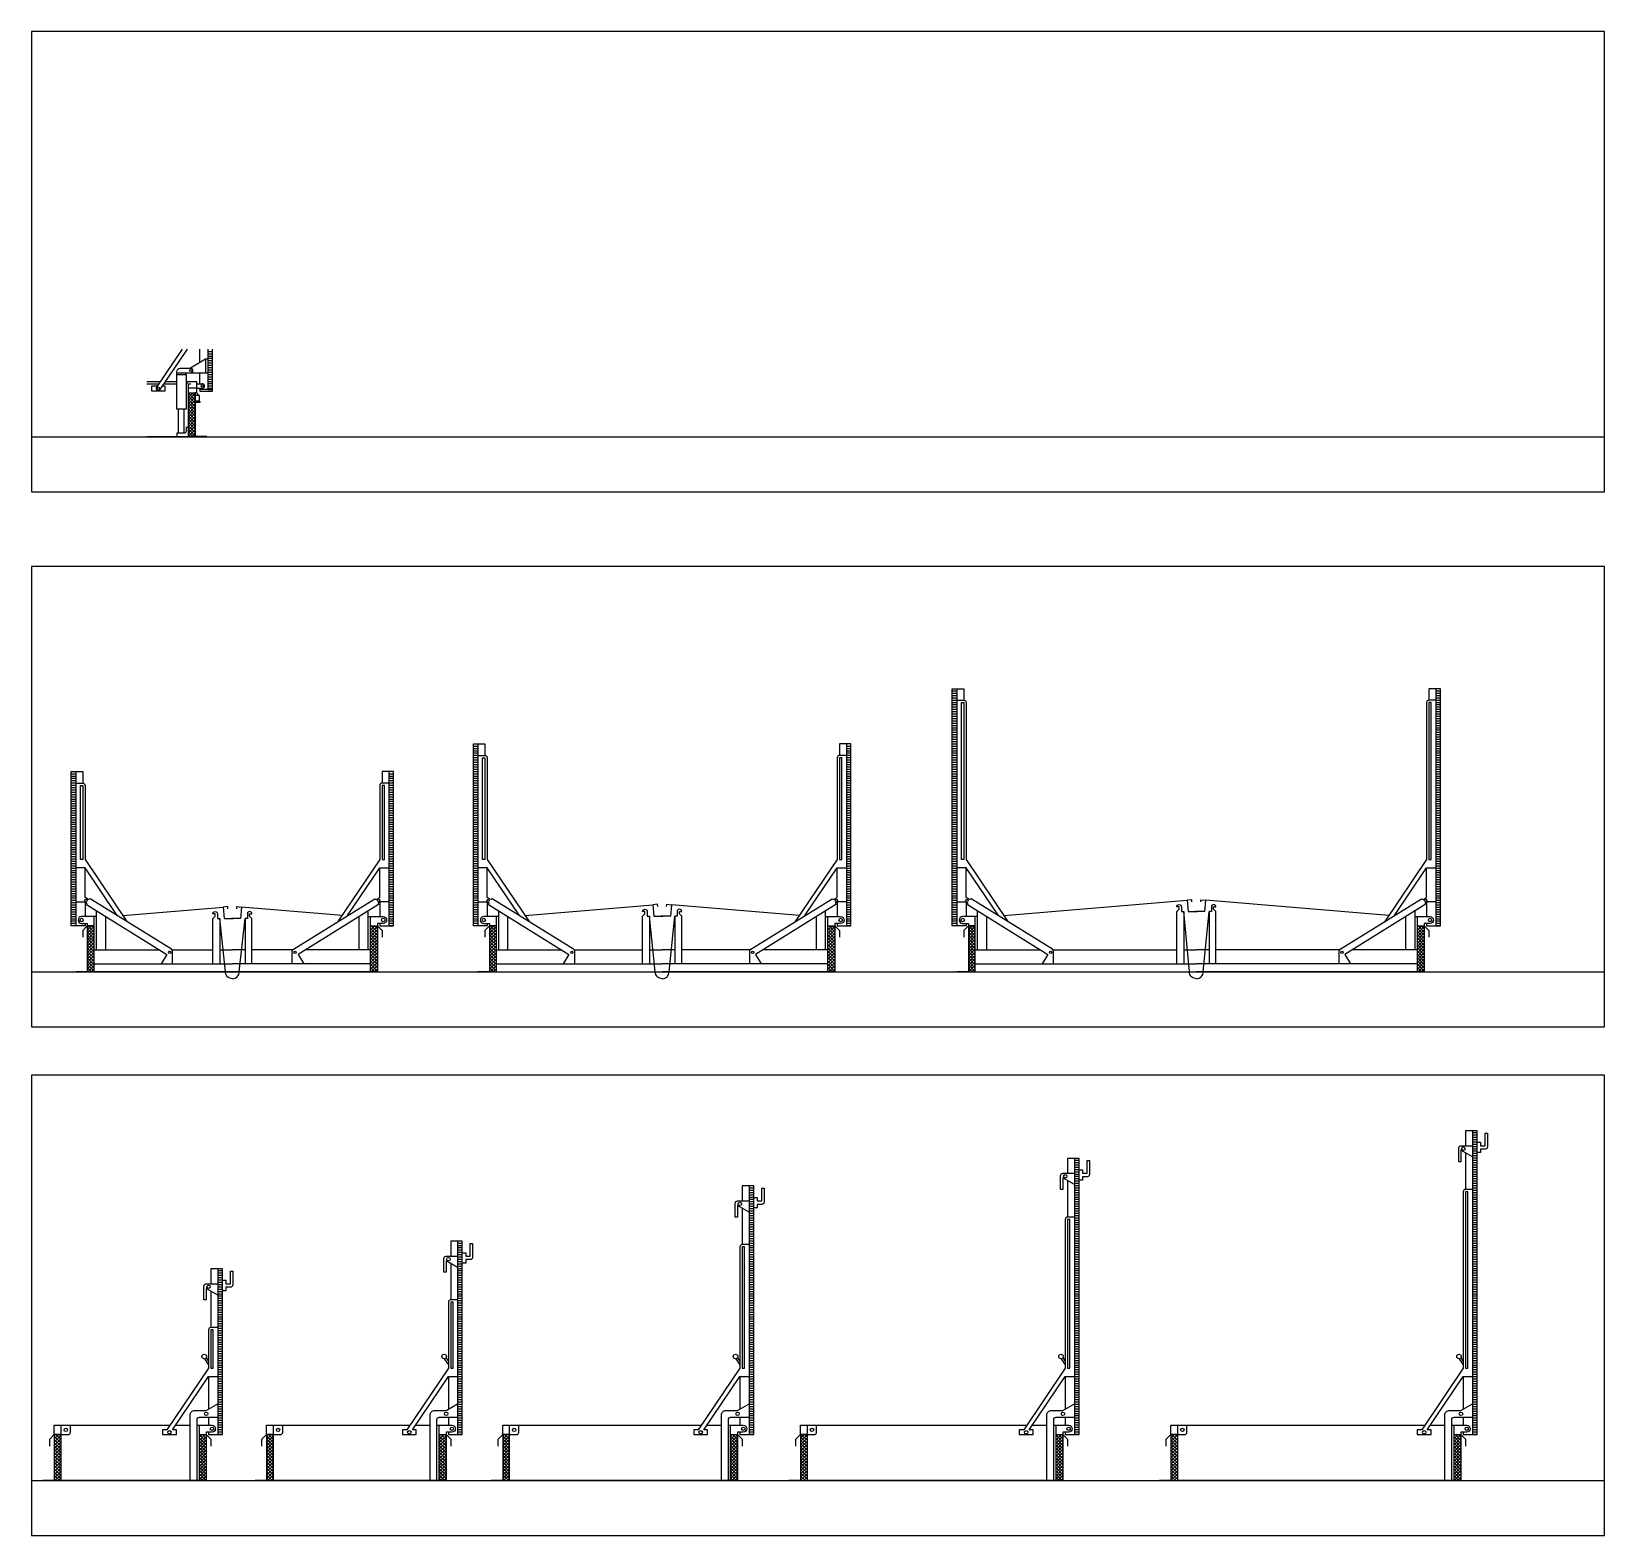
# Model space of a CAD drawing. Header units: inches. Extents: x 0 to 790, y 0 to 327.
# Drawn here: x 0 to 341.6, y 0 to 326.8 of the extents above; entities that cross this region are included whole.
import ezdxf

# ---------------------------------------------------------------- set-up
doc = ezdxf.new("R2010")
doc.units = ezdxf.units.IN
doc.header["$MEASUREMENT"] = 0
for name, color, linetype in [('FINE', 70, 'Continuous'), ('HATCH', 170, 'Continuous'), ('THIN', 151, 'Continuous')]:
    doc.layers.add(name, color=color, linetype=linetype)
pattern_1 = [(45, (-36.46306, -11.94957), (-0.3535534, 0.3535534), []), (135, (-36.46306, -11.94957), (-0.3535534, -0.3535534), [])]
pattern_2 = [(45, (-88.55257, -11.94957), (-0.3535534, 0.3535534), []), (135, (-88.55257, -11.94957), (-0.3535534, -0.3535534), [])]
pattern_3 = [(45, (-151.82577, -11.94957), (-0.3535534, 0.3535534), []), (135, (-151.82577, -11.94957), (-0.3535534, -0.3535534), [])]
pattern_4 = [(45, (-222.489, -11.94957), (-0.3535534, 0.3535534), []), (135, (-222.489, -11.94957), (-0.3535534, -0.3535534), [])]
pattern_5 = [(45, (-308.9201, -11.94957), (-0.3535534, 0.3535534), []), (135, (-308.9201, -11.94957), (-0.3535534, -0.3535534), [])]
pattern_6 = [(0, (-73.63224, -122.47867), (1e-16, 0.5), [])]
pattern_7 = [(45, (-73.63224, -122.47867), (-0.3535534, 0.3535534), []), (135, (-73.63224, -122.47867), (-0.3535534, -0.3535534), [])]
pattern_8 = [(0, (-172.9628, -122.47867), (1e-16, 0.5), [])]
pattern_9 = [(45, (-172.9628, -122.47867), (-0.3535534, 0.3535534), []), (135, (-172.9628, -122.47867), (-0.3535534, -0.3535534), [])]
pattern_10 = [(0, (-300.9592, -122.47867), (1e-16, 0.5), [])]
pattern_11 = [(45, (-300.9592, -122.47867), (-0.3535534, 0.3535534), []), (135, (-300.9592, -122.47867), (-0.3535534, -0.3535534), [])]

# ---------------------------------------------------------------- blocks, each defined once
blk = doc.blocks.new('AecDtl_rhatcha1')
at = {"layer": 'HATCH'}
h = blk.add_hatch(dxfattribs=at)
h.set_pattern_fill('ANSI31', color=256, scale=4, angle=315, style=0)
h.set_pattern_definition([(0, (-36.46306, -11.94957), (1e-16, 0.5), [])])
h.paths.add_polyline_path([(5, 46), (4, 46), (4, 10), (5, 10)])
h = blk.add_hatch(dxfattribs=at)
h.set_pattern_fill('ANSI37', color=256, scale=4, style=0)
h.set_pattern_definition(pattern_1)
h.paths.add_polyline_path([(-30, 10), (-31.5, 10), (-31.5, 0), (-30, 0)])
h = blk.add_hatch(dxfattribs=at)
h.set_pattern_fill('ANSI37', color=256, scale=4, style=0)
h.set_pattern_definition(pattern_1)
h.paths.add_polyline_path([(1.5, 10), (0, 10), (0, 0), (1.5, 0)])
at = {"layer": 'FINE'}
for points in [[(2.5, 24.39), (3, 24.39), (3, 32.75), (2.5, 32.75), (2.5, 24.39)], [(2, 26.03), (1.52, 26.74)]]:
    blk.add_lwpolyline(points, dxfattribs=at)
blk.add_lwpolyline([(1.1, 26.46), (2, 25.13, 0.414214)], format="xyb", dxfattribs=at)
for centre, radius in [((2, 42.1), 0.375), ((1.07, 26.96), 0.5), ((1.5, 14.5), 0.375), ((-29, 11), 0.375), ((-6.5, 10.5), 0.375), ((2.75, 11.25), 0.375)]:
    blk.add_circle(centre, radius, dxfattribs=at)
at = {"layer": 'THIN'}
for points in [[(4, 46), (2.5, 46)], [(2.5, 46), (2.5, 42.75)], [(2.5, 41.17), (2.5, 33.25)], [(2, 22.6), (2, 15.54)], [(1.5, 15.25), (4, 16.69)], [(2, 13.75), (2, 12)], [(-32.5, 7.5), (-32.5, 9), (-31.5, 10), (-31.5, 12), (-6.36, 12)], [(-30, 10), (-30, 12)], [(-5.15, 12), (-2, 12)], [(0, 10), (0, 12)], [(2, 10.5), (2, 10)], [(2, 10), (4, 10)], [(-31.5, 0), (-34, 0)], [(0, 0), (-30, 0)], [(1.5, 0), (4, 0)]]:
    blk.add_lwpolyline(points, dxfattribs=at)
for points in [[(4, 10), (5, 10), (5, 46), (4, 46)], [(-30, 0), (-30, 10), (-31.5, 10), (-31.5, 0)], [(0, 0), (0, 10), (1.5, 10), (1.5, 0)]]:
    blk.add_lwpolyline(points, close=True, dxfattribs=at)
for points in [[(5, 43.5), (5.75, 43.5), (5.75, 42.75), (6.75, 42.75), (6.75, 45.5), (7.25, 45.5), (7.25, 42.5, -0.414214), (6.75, 42), (5.75, 42), (5.75, 41.25), (5, 41.25)], [(4, 40.31), (1.5, 41.75), (1.5, 39.25), (1, 39.25), (1, 42.25, -0.414214), (1.5, 42.75), (2.5, 42.75), (4, 42.75)], [(4, 33.25), (2.5, 33.25, 0.414214), (2, 32.75), (2, 24.39), (-7.03, 11), (-8, 11), (-8, 10), (-5, 10), (-5, 11), (-5.83, 11), (2, 22.6), (4, 22.6)], [(-2, 0), (-2, 14.25, -0.414214), (-1, 15.25), (1.5, 15.25)], [(-0.5, 0), (-0.5, 13.25, -0.414214), (0, 13.75), (4, 13.75)], [(-30, 10), (-28.5, 10, 0.414214), (-28, 10.5), (-28, 12)], [(-0.5, 12), (2.75, 12, -1), (2.75, 10.5), (1.5, 10.5), (1.5, 10), (2.5, 9), (2.5, 7.5)]]:
    blk.add_lwpolyline(points, format="xyb", dxfattribs=at)
blk = doc.blocks.new('AecDtl_rhatcha2')
at = {"layer": 'HATCH'}
h = blk.add_hatch(dxfattribs=at)
h.set_pattern_fill('ANSI31', color=256, scale=4, angle=315, style=0)
h.set_pattern_definition([(0, (-88.55257, -11.94957), (1e-16, 0.5), [])])
h.paths.add_polyline_path([(5, 52), (4, 52), (4, 10), (5, 10)])
h = blk.add_hatch(dxfattribs=at)
h.set_pattern_fill('ANSI37', color=256, scale=4, style=0)
h.set_pattern_definition(pattern_2)
h.paths.add_polyline_path([(-36, 10), (-37.5, 10), (-37.5, 0), (-36, 0)])
h = blk.add_hatch(dxfattribs=at)
h.set_pattern_fill('ANSI37', color=256, scale=4, style=0)
h.set_pattern_definition(pattern_2)
h.paths.add_polyline_path([(1.5, 10), (0, 10), (0, 0), (1.5, 0)])
at = {"layer": 'FINE'}
for points in [[(2.5, 24.39), (3, 24.39), (3, 38.75), (2.5, 38.75), (2.5, 24.39)], [(2, 26.03), (1.52, 26.74)]]:
    blk.add_lwpolyline(points, dxfattribs=at)
blk.add_lwpolyline([(1.1, 26.46), (2, 25.13, 0.414214)], format="xyb", dxfattribs=at)
for centre, radius in [((2, 48.1), 0.375), ((1.07, 26.96), 0.5), ((1.5, 14.5), 0.375), ((-35, 11), 0.375), ((-6.5, 10.5), 0.375), ((2.75, 11.25), 0.375)]:
    blk.add_circle(centre, radius, dxfattribs=at)
at = {"layer": 'THIN'}
for points in [[(4, 52), (2.5, 52)], [(2.5, 52), (2.5, 48.75)], [(2.5, 47.17), (2.5, 39.25)], [(2, 22.6), (2, 15.54)], [(1.5, 15.25), (4, 16.69)], [(2, 13.75), (2, 12)], [(-38.5, 7.5), (-38.5, 9), (-37.5, 10), (-37.5, 12), (-6.36, 12)], [(-36, 10), (-36, 12)], [(-5.15, 12), (-2, 12)], [(0, 10), (0, 12)], [(2, 10.5), (2, 10)], [(2, 10), (4, 10)], [(-37.5, 0), (-40, 0)], [(0, 0), (-36, 0)], [(1.5, 0), (4, 0)]]:
    blk.add_lwpolyline(points, dxfattribs=at)
for points in [[(4, 10), (5, 10), (5, 52), (4, 52)], [(-36, 0), (-36, 10), (-37.5, 10), (-37.5, 0)], [(0, 0), (0, 10), (1.5, 10), (1.5, 0)]]:
    blk.add_lwpolyline(points, close=True, dxfattribs=at)
for points in [[(5, 49.5), (5.75, 49.5), (5.75, 48.75), (6.75, 48.75), (6.75, 51.5), (7.25, 51.5), (7.25, 48.5, -0.414214), (6.75, 48), (5.75, 48), (5.75, 47.25), (5, 47.25)], [(4, 46.31), (1.5, 47.75), (1.5, 45.25), (1, 45.25), (1, 48.25, -0.414214), (1.5, 48.75), (2.5, 48.75), (4, 48.75)], [(4, 39.25), (2.5, 39.25, 0.414214), (2, 38.75), (2, 24.39), (-7.03, 11), (-8, 11), (-8, 10), (-5, 10), (-5, 11), (-5.83, 11), (2, 22.6), (4, 22.6)], [(-2, 0), (-2, 14.25, -0.414214), (-1, 15.25), (1.5, 15.25)], [(-0.5, 0), (-0.5, 13.25, -0.414214), (0, 13.75), (4, 13.75)], [(-36, 10), (-34.5, 10, 0.414214), (-34, 10.5), (-34, 12)], [(-0.5, 12), (2.75, 12, -1), (2.75, 10.5), (1.5, 10.5), (1.5, 10), (2.5, 9), (2.5, 7.5)]]:
    blk.add_lwpolyline(points, format="xyb", dxfattribs=at)
blk = doc.blocks.new('AecDtl_rhatcha3')
at = {"layer": 'HATCH'}
h = blk.add_hatch(dxfattribs=at)
h.set_pattern_fill('ANSI31', color=256, scale=4, angle=315, style=0)
h.set_pattern_definition([(0, (-151.82577, -11.94957), (1e-16, 0.5), [])])
h.paths.add_polyline_path([(5, 64), (4, 64), (4, 10), (5, 10)])
h = blk.add_hatch(dxfattribs=at)
h.set_pattern_fill('ANSI37', color=256, scale=4, style=0)
h.set_pattern_definition(pattern_3)
h.paths.add_polyline_path([(-48, 10), (-49.5, 10), (-49.5, 0), (-48, 0)])
h = blk.add_hatch(dxfattribs=at)
h.set_pattern_fill('ANSI37', color=256, scale=4, style=0)
h.set_pattern_definition(pattern_3)
h.paths.add_polyline_path([(1.5, 10), (0, 10), (0, 0), (1.5, 0)])
at = {"layer": 'FINE'}
for points in [[(2.5, 24.39), (3, 24.39), (3, 50.75), (2.5, 50.75), (2.5, 24.39)], [(2, 26.03), (1.52, 26.74)]]:
    blk.add_lwpolyline(points, dxfattribs=at)
blk.add_lwpolyline([(1.1, 26.46), (2, 25.13, 0.414214)], format="xyb", dxfattribs=at)
for centre, radius in [((2, 60.1), 0.375), ((1.07, 26.96), 0.5), ((1.5, 14.5), 0.375), ((-47, 11), 0.375), ((-6.5, 10.5), 0.375), ((2.75, 11.25), 0.375)]:
    blk.add_circle(centre, radius, dxfattribs=at)
at = {"layer": 'THIN'}
for points in [[(4, 64), (2.5, 64)], [(2.5, 64), (2.5, 60.75)], [(2.5, 59.17), (2.5, 51.25)], [(2, 22.6), (2, 15.54)], [(1.5, 15.25), (4, 16.69)], [(2, 13.75), (2, 12)], [(-50.5, 7.5), (-50.5, 9), (-49.5, 10), (-49.5, 12), (-6.36, 12)], [(-48, 10), (-48, 12)], [(-5.15, 12), (-2, 12)], [(0, 10), (0, 12)], [(2, 10.5), (2, 10)], [(2, 10), (4, 10)], [(-49.5, 0), (-52, 0)], [(0, 0), (-48, 0)], [(1.5, 0), (4, 0)]]:
    blk.add_lwpolyline(points, dxfattribs=at)
for points in [[(4, 10), (5, 10), (5, 64), (4, 64)], [(-48, 0), (-48, 10), (-49.5, 10), (-49.5, 0)], [(0, 0), (0, 10), (1.5, 10), (1.5, 0)]]:
    blk.add_lwpolyline(points, close=True, dxfattribs=at)
for points in [[(5, 61.5), (5.75, 61.5), (5.75, 60.75), (6.75, 60.75), (6.75, 63.5), (7.25, 63.5), (7.25, 60.5, -0.414214), (6.75, 60), (5.75, 60), (5.75, 59.25), (5, 59.25)], [(4, 58.31), (1.5, 59.75), (1.5, 57.25), (1, 57.25), (1, 60.25, -0.414214), (1.5, 60.75), (2.5, 60.75), (4, 60.75)], [(4, 51.25), (2.5, 51.25, 0.414214), (2, 50.75), (2, 24.39), (-7.03, 11), (-8, 11), (-8, 10), (-5, 10), (-5, 11), (-5.83, 11), (2, 22.6), (4, 22.6)], [(-2, 0), (-2, 14.25, -0.414214), (-1, 15.25), (1.5, 15.25)], [(-0.5, 0), (-0.5, 13.25, -0.414214), (0, 13.75), (4, 13.75)], [(-48, 10), (-46.5, 10, 0.414214), (-46, 10.5), (-46, 12)], [(-0.5, 12), (2.75, 12, -1), (2.75, 10.5), (1.5, 10.5), (1.5, 10), (2.5, 9), (2.5, 7.5)]]:
    blk.add_lwpolyline(points, format="xyb", dxfattribs=at)
blk = doc.blocks.new('AecDtl_rhatcha4')
at = {"layer": 'HATCH'}
h = blk.add_hatch(dxfattribs=at)
h.set_pattern_fill('ANSI31', color=256, scale=4, angle=315, style=0)
h.set_pattern_definition([(0, (-222.489, -11.94957), (1e-16, 0.5), [])])
h.paths.add_polyline_path([(5, 70), (4, 70), (4, 10), (5, 10)])
h = blk.add_hatch(dxfattribs=at)
h.set_pattern_fill('ANSI37', color=256, scale=4, style=0)
h.set_pattern_definition(pattern_4)
h.paths.add_polyline_path([(-54, 10), (-55.5, 10), (-55.5, 0), (-54, 0)])
h = blk.add_hatch(dxfattribs=at)
h.set_pattern_fill('ANSI37', color=256, scale=4, style=0)
h.set_pattern_definition(pattern_4)
h.paths.add_polyline_path([(1.5, 10), (0, 10), (0, 0), (1.5, 0)])
at = {"layer": 'FINE'}
for points in [[(2.5, 24.39), (3, 24.39), (3, 56.75), (2.5, 56.75), (2.5, 24.39)], [(2, 26.03), (1.52, 26.74)]]:
    blk.add_lwpolyline(points, dxfattribs=at)
blk.add_lwpolyline([(1.1, 26.46), (2, 25.13, 0.414214)], format="xyb", dxfattribs=at)
for centre, radius in [((2, 66.1), 0.375), ((1.07, 26.96), 0.5), ((1.5, 14.5), 0.375), ((-53, 11), 0.375), ((-6.5, 10.5), 0.375), ((2.75, 11.25), 0.375)]:
    blk.add_circle(centre, radius, dxfattribs=at)
at = {"layer": 'THIN'}
for points in [[(4, 70), (2.5, 70)], [(2.5, 70), (2.5, 66.75)], [(2.5, 65.17), (2.5, 57.25)], [(2, 22.6), (2, 15.54)], [(1.5, 15.25), (4, 16.69)], [(2, 13.75), (2, 12)], [(-56.5, 7.5), (-56.5, 9), (-55.5, 10), (-55.5, 12), (-6.36, 12)], [(-54, 10), (-54, 12)], [(-5.15, 12), (-2, 12)], [(0, 10), (0, 12)], [(2, 10.5), (2, 10)], [(2, 10), (4, 10)], [(-55.5, 0), (-58, 0)], [(0, 0), (-54, 0)], [(1.5, 0), (4, 0)]]:
    blk.add_lwpolyline(points, dxfattribs=at)
for points in [[(4, 10), (5, 10), (5, 70), (4, 70)], [(-54, 0), (-54, 10), (-55.5, 10), (-55.5, 0)], [(0, 0), (0, 10), (1.5, 10), (1.5, 0)]]:
    blk.add_lwpolyline(points, close=True, dxfattribs=at)
for points in [[(5, 67.5), (5.75, 67.5), (5.75, 66.75), (6.75, 66.75), (6.75, 69.5), (7.25, 69.5), (7.25, 66.5, -0.414214), (6.75, 66), (5.75, 66), (5.75, 65.25), (5, 65.25)], [(4, 64.31), (1.5, 65.75), (1.5, 63.25), (1, 63.25), (1, 66.25, -0.414214), (1.5, 66.75), (2.5, 66.75), (4, 66.75)], [(4, 57.25), (2.5, 57.25, 0.414214), (2, 56.75), (2, 24.39), (-7.03, 11), (-8, 11), (-8, 10), (-5, 10), (-5, 11), (-5.83, 11), (2, 22.6), (4, 22.6)], [(-2, 0), (-2, 14.25, -0.414214), (-1, 15.25), (1.5, 15.25)], [(-0.5, 0), (-0.5, 13.25, -0.414214), (0, 13.75), (4, 13.75)], [(-54, 10), (-52.5, 10, 0.414214), (-52, 10.5), (-52, 12)], [(-0.5, 12), (2.75, 12, -1), (2.75, 10.5), (1.5, 10.5), (1.5, 10), (2.5, 9), (2.5, 7.5)]]:
    blk.add_lwpolyline(points, format="xyb", dxfattribs=at)
blk = doc.blocks.new('AecDtl_rhatcha5')
at = {"layer": 'HATCH'}
h = blk.add_hatch(dxfattribs=at)
h.set_pattern_fill('ANSI31', color=256, scale=4, angle=315, style=0)
h.set_pattern_definition([(0, (-308.9201, -11.94957), (1e-16, 0.5), [])])
h.paths.add_polyline_path([(5, 76), (4, 76), (4, 10), (5, 10)])
h = blk.add_hatch(dxfattribs=at)
h.set_pattern_fill('ANSI37', color=256, scale=4, style=0)
h.set_pattern_definition(pattern_5)
h.paths.add_polyline_path([(-60, 10), (-61.5, 10), (-61.5, 0), (-60, 0)])
h = blk.add_hatch(dxfattribs=at)
h.set_pattern_fill('ANSI37', color=256, scale=4, style=0)
h.set_pattern_definition(pattern_5)
h.paths.add_polyline_path([(1.5, 10), (0, 10), (0, 0), (1.5, 0)])
at = {"layer": 'FINE'}
for points in [[(2.5, 24.39), (3, 24.39), (3, 62.75), (2.5, 62.75), (2.5, 24.39)], [(2, 26.03), (1.52, 26.74)]]:
    blk.add_lwpolyline(points, dxfattribs=at)
blk.add_lwpolyline([(1.1, 26.46), (2, 25.13, 0.414214)], format="xyb", dxfattribs=at)
for centre, radius in [((2, 72.1), 0.375), ((1.07, 26.96), 0.5), ((1.5, 14.5), 0.375), ((-59, 11), 0.375), ((-6.5, 10.5), 0.375), ((2.75, 11.25), 0.375)]:
    blk.add_circle(centre, radius, dxfattribs=at)
at = {"layer": 'THIN'}
for points in [[(4, 76), (2.5, 76)], [(2.5, 76), (2.5, 72.75)], [(2.5, 71.17), (2.5, 63.25)], [(2, 22.6), (2, 15.54)], [(1.5, 15.25), (4, 16.69)], [(2, 13.75), (2, 12)], [(-62.5, 7.5), (-62.5, 9), (-61.5, 10), (-61.5, 12), (-6.36, 12)], [(-60, 10), (-60, 12)], [(-5.15, 12), (-2, 12)], [(0, 10), (0, 12)], [(2, 10.5), (2, 10)], [(2, 10), (4, 10)], [(-61.5, 0), (-64, 0)], [(0, 0), (-60, 0)], [(1.5, 0), (4, 0)]]:
    blk.add_lwpolyline(points, dxfattribs=at)
for points in [[(4, 10), (5, 10), (5, 76), (4, 76)], [(-60, 0), (-60, 10), (-61.5, 10), (-61.5, 0)], [(0, 0), (0, 10), (1.5, 10), (1.5, 0)]]:
    blk.add_lwpolyline(points, close=True, dxfattribs=at)
for points in [[(5, 73.5), (5.75, 73.5), (5.75, 72.75), (6.75, 72.75), (6.75, 75.5), (7.25, 75.5), (7.25, 72.5, -0.414214), (6.75, 72), (5.75, 72), (5.75, 71.25), (5, 71.25)], [(4, 70.31), (1.5, 71.75), (1.5, 69.25), (1, 69.25), (1, 72.25, -0.414214), (1.5, 72.75), (2.5, 72.75), (4, 72.75)], [(4, 63.25), (2.5, 63.25, 0.414214), (2, 62.75), (2, 24.39), (-7.03, 11), (-8, 11), (-8, 10), (-5, 10), (-5, 11), (-5.83, 11), (2, 22.6), (4, 22.6)], [(-2, 0), (-2, 14.25, -0.414214), (-1, 15.25), (1.5, 15.25)], [(-0.5, 0), (-0.5, 13.25, -0.414214), (0, 13.75), (4, 13.75)], [(-60, 10), (-58.5, 10, 0.414214), (-58, 10.5), (-58, 12)], [(-0.5, 12), (2.75, 12, -1), (2.75, 10.5), (1.5, 10.5), (1.5, 10), (2.5, 9), (2.5, 7.5)]]:
    blk.add_lwpolyline(points, format="xyb", dxfattribs=at)
blk = doc.blocks.new('AecDtl_rhatchb1')
at = {"layer": 'HATCH'}
h = blk.add_hatch(dxfattribs=at)
h.set_pattern_fill('ANSI31', color=256, scale=4, angle=315, style=0)
h.set_pattern_definition(pattern_6)
h.paths.add_polyline_path([(-64, 43.5), (-65, 43.5), (-65, 10), (-64, 10)])
h = blk.add_hatch(dxfattribs=at)
h.set_pattern_fill('ANSI31', color=256, scale=4, angle=315, style=0)
h.set_pattern_definition(pattern_6)
h.paths.add_polyline_path([(5, 43.5), (4, 43.5), (4, 10), (5, 10)])
h = blk.add_hatch(dxfattribs=at)
h.set_pattern_fill('ANSI37', color=256, scale=4, style=0)
h.set_pattern_definition(pattern_7)
h.paths.add_polyline_path([(-60, 10), (-61.5, 10), (-61.5, 0), (-60, 0)])
h = blk.add_hatch(dxfattribs=at)
h.set_pattern_fill('ANSI37', color=256, scale=4, style=0)
h.set_pattern_definition(pattern_7)
h.paths.add_polyline_path([(1.5, 10), (0, 10), (0, 0), (1.5, 0)])
at = {"layer": 'FINE'}
for points in [[(-62.5, 24.39), (-63, 24.39), (-63, 40.5), (-62.5, 40.5), (-62.5, 24.39)], [(2.5, 24.39), (3, 24.39), (3, 40.5), (2.5, 40.5), (2.5, 24.39)]]:
    blk.add_lwpolyline(points, dxfattribs=at)
for centre, radius in [((-61.79, 15.55), 0.251), ((1.79, 15.55), 0.251), ((-62.75, 11.25), 0.375), ((2.75, 11.25), 0.375), ((-43.62, 4.26), 0.251), ((-16.38, 4.26), 0.251)]:
    blk.add_circle(centre, radius, dxfattribs=at)
at = {"layer": 'THIN'}
for points in [[(-64, 10), (-65, 10), (-65, 43.5), (-64, 43.5)], [(4, 10), (5, 10), (5, 43.5), (4, 43.5)], [(-60, 0), (-60, 10), (-61.5, 10), (-61.5, 0)], [(0, 0), (0, 10), (1.5, 10), (1.5, 0)]]:
    blk.add_lwpolyline(points, close=True, dxfattribs=at)
for points in [[(-64, 43.5), (-62.5, 43.5)], [(-62.5, 43.5), (-62.5, 41)], [(4, 43.5), (2.5, 43.5)], [(2.5, 43.5), (2.5, 41)], [(-54.99, 12.2), (-62, 22.6), (-64, 22.6)], [(-5.01, 12.2), (2, 22.6), (4, 22.6)], [(-64, 15.2), (-62, 15.2), (-61.67, 14.98), (-61.7, 14.61), (-44.25, 3.76), (-45.5, 1.75)], [(-62, 15.2), (-62, 12)], [(-53.82, 12.26), (-32, 14.08)], [(-30.96, 13.67), (-31, 14.17), (-32, 14.08), (-31.79, 11.59), (-29.79, 11.59)], [(-29.04, 13.67), (-29, 14.17), (-28, 14.08), (-28.21, 11.59), (-30.21, 11.59)], [(-6.18, 12.26), (-28, 14.08)], [(4, 15.2), (2, 15.2), (1.67, 14.98), (1.7, 14.61), (-15.75, 3.76), (-14.5, 1.75)], [(2, 15.2), (2, 12)], [(-62, 10.5), (-62, 10)], [(-60, 10), (-60, 12)], [(-59.5, 4.75), (-59.5, 13.24)], [(-0.5, 4.75), (-0.5, 13.24)], [(0, 10), (0, 12)], [(2, 10.5), (2, 10)], [(-62, 10), (-64, 10)], [(2, 10), (4, 10)], [(-60, 4.75), (-45.84, 4.75)], [(-43.08, 4.75), (-34.25, 4.75)], [(-32.75, 4.75), (-30, 4.75)], [(-27.25, 4.75), (-30, 4.75)], [(-16.92, 4.75), (-25.75, 4.75)], [(0, 4.75), (-14.16, 4.75)], [(-61.5, 0), (-64, 0)], [(-60, 1.75), (-30, 1.75)], [(0, 0), (-30, 0), (-60, 0)], [(0, 1.75), (-30, 1.75)], [(1.5, 0), (4, 0)]]:
    blk.add_lwpolyline(points, dxfattribs=at)
for points in [[(-64, 41), (-62.5, 41, -0.414214), (-62, 40.5), (-62, 24.39), (-52.91, 10.91)], [(4, 41), (2.5, 41, 0.414214), (2, 40.5), (2, 24.39), (-7.09, 10.91)], [(-43, 1.75), (-43, 4.47, 0.259217), (-43.24, 4.9), (-60.9, 15.88), (-61.22, 15.7), (-62, 16.15), (-62, 22.6)], [(-17, 1.75), (-17, 4.47, -0.259217), (-16.76, 4.9), (0.9, 15.88), (1.22, 15.7), (2, 16.15), (2, 22.6)], [(-59.5, 12), (-62.75, 12, 1), (-62.75, 10.5), (-61.5, 10.5), (-61.5, 10), (-62.5, 9), (-62.5, 7.5)], [(-57.5, 4.75), (-57.5, 12, 0.414214)], [(-34.25, 1.75), (-34.25, 11.59), (-33.75, 12.09), (-33.75, 12.59), (-34.25, 12.59, -1), (-33.25, 12.59), (-33.25, 11.59), (-32.75, 11.59), (-32.75, 1.75)], [(-30, -1.5, -0.414214), (-31.5, 0), (-32.75, 11.59)], [(-30, -1.5, 0.414214), (-28.5, 0), (-27.25, 11.59)], [(-25.75, 1.75), (-25.75, 11.59), (-26.25, 12.09), (-26.25, 12.59), (-25.75, 12.59, 1), (-26.75, 12.59), (-26.75, 11.59), (-27.25, 11.59), (-27.25, 1.75)], [(-2.5, 4.75), (-2.5, 12, -0.414214)], [(-0.5, 12), (2.75, 12, -1), (2.75, 10.5), (1.5, 10.5), (1.5, 10), (2.5, 9), (2.5, 7.5)]]:
    blk.add_lwpolyline(points, format="xyb", dxfattribs=at)
blk = doc.blocks.new('AecDtl_rhatchb2')
at = {"layer": 'HATCH'}
h = blk.add_hatch(dxfattribs=at)
h.set_pattern_fill('ANSI31', color=256, scale=4, angle=315, style=0)
h.set_pattern_definition(pattern_8)
h.paths.add_polyline_path([(-76, 49.5), (-77, 49.5), (-77, 10), (-76, 10)])
h = blk.add_hatch(dxfattribs=at)
h.set_pattern_fill('ANSI31', color=256, scale=4, angle=315, style=0)
h.set_pattern_definition(pattern_8)
h.paths.add_polyline_path([(5, 49.5), (4, 49.5), (4, 10), (5, 10)])
h = blk.add_hatch(dxfattribs=at)
h.set_pattern_fill('ANSI37', color=256, scale=4, style=0)
h.set_pattern_definition(pattern_9)
h.paths.add_polyline_path([(-72, 10), (-73.5, 10), (-73.5, 0), (-72, 0)])
h = blk.add_hatch(dxfattribs=at)
h.set_pattern_fill('ANSI37', color=256, scale=4, style=0)
h.set_pattern_definition(pattern_9)
h.paths.add_polyline_path([(1.5, 10), (0, 10), (0, 0), (1.5, 0)])
at = {"layer": 'FINE'}
for points in [[(-74.5, 24.39), (-75, 24.39), (-75, 46.5), (-74.5, 46.5), (-74.5, 24.39)], [(2.5, 24.39), (3, 24.39), (3, 46.5), (2.5, 46.5), (2.5, 24.39)]]:
    blk.add_lwpolyline(points, dxfattribs=at)
for centre, radius in [((-73.79, 15.55), 0.251), ((1.79, 15.55), 0.251), ((-74.75, 11.25), 0.375), ((2.75, 11.25), 0.375), ((-55.62, 4.26), 0.251), ((-16.38, 4.26), 0.251)]:
    blk.add_circle(centre, radius, dxfattribs=at)
at = {"layer": 'THIN'}
for points in [[(-76, 10), (-77, 10), (-77, 49.5), (-76, 49.5)], [(4, 10), (5, 10), (5, 49.5), (4, 49.5)], [(-72, 0), (-72, 10), (-73.5, 10), (-73.5, 0)], [(0, 0), (0, 10), (1.5, 10), (1.5, 0)]]:
    blk.add_lwpolyline(points, close=True, dxfattribs=at)
for points in [[(-76, 49.5), (-74.5, 49.5)], [(-74.5, 49.5), (-74.5, 47)], [(4, 49.5), (2.5, 49.5)], [(2.5, 49.5), (2.5, 47)], [(-66.99, 12.2), (-74, 22.6), (-76, 22.6)], [(-5.01, 12.2), (2, 22.6), (4, 22.6)], [(-76, 15.2), (-74, 15.2), (-73.67, 14.98), (-73.7, 14.61), (-56.25, 3.76), (-57.5, 1.75)], [(-74, 15.2), (-74, 12)], [(-65.82, 12.26), (-38, 14.58)], [(-36.96, 14.17), (-37, 14.67), (-38, 14.58), (-37.79, 12.09), (-35.79, 12.09)], [(-35.04, 14.17), (-35, 14.67), (-34, 14.58), (-34.21, 12.09), (-36.21, 12.09)], [(-6.18, 12.26), (-34, 14.58)], [(4, 15.2), (2, 15.2), (1.67, 14.98), (1.7, 14.61), (-15.75, 3.76), (-14.5, 1.75)], [(2, 15.2), (2, 12)], [(-74, 10.5), (-74, 10)], [(-72, 10), (-72, 12)], [(-71.5, 4.75), (-71.5, 13.24)], [(-0.5, 4.75), (-0.5, 13.24)], [(0, 10), (0, 12)], [(2, 10.5), (2, 10)], [(-74, 10), (-76, 10)], [(2, 10), (4, 10)], [(-72, 4.75), (-57.84, 4.75)], [(-55.08, 4.75), (-40.25, 4.75)], [(-38.75, 4.75), (-36, 4.75)], [(-33.25, 4.75), (-36, 4.75)], [(-16.92, 4.75), (-31.75, 4.75)], [(0, 4.75), (-14.16, 4.75)], [(-73.5, 0), (-76, 0)], [(-72, 1.75), (-36, 1.75)], [(-72, 0), (-36, 0)], [(0, 1.75), (-36, 1.75)], [(0, 0), (-36, 0)], [(1.5, 0), (4, 0)]]:
    blk.add_lwpolyline(points, dxfattribs=at)
for points in [[(-76, 47), (-74.5, 47, -0.414214), (-74, 46.5), (-74, 24.39), (-64.91, 10.91)], [(4, 47), (2.5, 47, 0.414214), (2, 46.5), (2, 24.39), (-7.09, 10.91)], [(-55, 1.75), (-55, 4.47, 0.259217), (-55.24, 4.9), (-72.9, 15.88), (-73.22, 15.7), (-74, 16.15), (-74, 22.6)], [(-17, 1.75), (-17, 4.47, -0.259217), (-16.76, 4.9), (0.9, 15.88), (1.22, 15.7), (2, 16.15), (2, 22.6)], [(-71.5, 12), (-74.75, 12, 1), (-74.75, 10.5), (-73.5, 10.5), (-73.5, 10), (-74.5, 9), (-74.5, 7.5)], [(-69.5, 4.75), (-69.5, 12, 0.414214)], [(-40.25, 1.75), (-40.25, 12.09), (-39.75, 12.59), (-39.75, 13.09), (-40.25, 13.09, -1), (-39.25, 13.09), (-39.25, 12.09), (-38.75, 12.09), (-38.75, 1.75)], [(-36, -1.5, -0.414214), (-37.5, 0), (-38.75, 12.09)], [(-36, -1.5, 0.414214), (-34.5, 0), (-33.25, 12.09)], [(-31.75, 1.75), (-31.75, 12.09), (-32.25, 12.59), (-32.25, 13.09), (-31.75, 13.09, 1), (-32.75, 13.09), (-32.75, 12.09), (-33.25, 12.09), (-33.25, 1.75)], [(-2.5, 4.75), (-2.5, 12, -0.414214)], [(-0.5, 12), (2.75, 12, -1), (2.75, 10.5), (1.5, 10.5), (1.5, 10), (2.5, 9), (2.5, 7.5)]]:
    blk.add_lwpolyline(points, format="xyb", dxfattribs=at)
blk = doc.blocks.new('AecDtl_rhatchb3')
at = {"layer": 'HATCH'}
h = blk.add_hatch(dxfattribs=at)
h.set_pattern_fill('ANSI31', color=256, scale=4, angle=315, style=0)
h.set_pattern_definition(pattern_10)
h.paths.add_polyline_path([(-100, 61.5), (-101, 61.5), (-101, 10), (-100, 10)])
h = blk.add_hatch(dxfattribs=at)
h.set_pattern_fill('ANSI31', color=256, scale=4, angle=315, style=0)
h.set_pattern_definition(pattern_10)
h.paths.add_polyline_path([(5, 61.5), (4, 61.5), (4, 10), (5, 10)])
h = blk.add_hatch(dxfattribs=at)
h.set_pattern_fill('ANSI37', color=256, scale=4, style=0)
h.set_pattern_definition(pattern_11)
h.paths.add_polyline_path([(-96, 10), (-97.5, 10), (-97.5, 0), (-96, 0)])
h = blk.add_hatch(dxfattribs=at)
h.set_pattern_fill('ANSI37', color=256, scale=4, style=0)
h.set_pattern_definition(pattern_11)
h.paths.add_polyline_path([(1.5, 10), (0, 10), (0, 0), (1.5, 0)])
at = {"layer": 'FINE'}
for points in [[(-98.5, 24.39), (-99, 24.39), (-99, 58.5), (-98.5, 58.5), (-98.5, 24.39)], [(2.5, 24.39), (3, 24.39), (3, 58.5), (2.5, 58.5), (2.5, 24.39)]]:
    blk.add_lwpolyline(points, dxfattribs=at)
for centre, radius in [((-97.79, 15.55), 0.251), ((1.79, 15.55), 0.251), ((-98.75, 11.25), 0.375), ((2.75, 11.25), 0.375), ((-79.62, 4.26), 0.251), ((-16.38, 4.26), 0.251)]:
    blk.add_circle(centre, radius, dxfattribs=at)
at = {"layer": 'THIN'}
for points in [[(-100, 10), (-101, 10), (-101, 61.5), (-100, 61.5)], [(4, 10), (5, 10), (5, 61.5), (4, 61.5)], [(-96, 0), (-96, 10), (-97.5, 10), (-97.5, 0)], [(0, 0), (0, 10), (1.5, 10), (1.5, 0)]]:
    blk.add_lwpolyline(points, close=True, dxfattribs=at)
for points in [[(-100, 61.5), (-98.5, 61.5)], [(-98.5, 61.5), (-98.5, 59)], [(4, 61.5), (2.5, 61.5)], [(2.5, 61.5), (2.5, 59)], [(-90.99, 12.2), (-98, 22.6), (-100, 22.6)], [(-5.01, 12.2), (2, 22.6), (4, 22.6)], [(-100, 15.2), (-98, 15.2), (-97.67, 14.98), (-97.7, 14.61), (-80.25, 3.76), (-81.5, 1.75)], [(-98, 15.2), (-98, 12)], [(-89.82, 12.26), (-50, 15.58)], [(-48.96, 15.17), (-49, 15.67), (-50, 15.58), (-49.79, 13.09), (-47.79, 13.09)], [(-47.04, 15.17), (-47, 15.67), (-46, 15.58), (-46.21, 13.09), (-48.21, 13.09)], [(-6.18, 12.26), (-46, 15.58)], [(4, 15.2), (2, 15.2), (1.67, 14.98), (1.7, 14.61), (-15.75, 3.76), (-14.5, 1.75)], [(2, 15.2), (2, 12)], [(-98, 10.5), (-98, 10)], [(-96, 10), (-96, 12)], [(-95.5, 4.75), (-95.5, 13.24)], [(-0.5, 4.75), (-0.5, 13.24)], [(0, 10), (0, 12)], [(2, 10.5), (2, 10)], [(-98, 10), (-100, 10)], [(2, 10), (4, 10)], [(-96, 4.75), (-81.84, 4.75)], [(-79.08, 4.75), (-52.25, 4.75)], [(-50.75, 4.75), (-48, 4.75)], [(-45.25, 4.75), (-48, 4.75)], [(-16.92, 4.75), (-43.75, 4.75)], [(0, 4.75), (-14.16, 4.75)], [(-97.5, 0), (-100, 0)], [(-96, 1.75), (-48, 1.75)], [(-96, 0), (-48, 0)], [(0, 1.75), (-48, 1.75)], [(0, 0), (-48, 0)], [(1.5, 0), (4, 0)]]:
    blk.add_lwpolyline(points, dxfattribs=at)
for points in [[(-100, 59), (-98.5, 59, -0.414214), (-98, 58.5), (-98, 24.39), (-88.91, 10.91)], [(4, 59), (2.5, 59, 0.414214), (2, 58.5), (2, 24.39), (-7.09, 10.91)], [(-79, 1.75), (-79, 4.47, 0.259217), (-79.24, 4.9), (-96.9, 15.88), (-97.22, 15.7), (-98, 16.15), (-98, 22.6)], [(-17, 1.75), (-17, 4.47, -0.259217), (-16.76, 4.9), (0.9, 15.88), (1.22, 15.7), (2, 16.15), (2, 22.6)], [(-52.25, 1.75), (-52.25, 13.09), (-51.75, 13.59), (-51.75, 14.09), (-52.25, 14.09, -1), (-51.25, 14.09), (-51.25, 13.09), (-50.75, 13.09), (-50.75, 1.75)], [(-43.75, 1.75), (-43.75, 13.09), (-44.25, 13.59), (-44.25, 14.09), (-43.75, 14.09, 1), (-44.75, 14.09), (-44.75, 13.09), (-45.25, 13.09), (-45.25, 1.75)], [(-95.5, 12), (-98.75, 12, 1), (-98.75, 10.5), (-97.5, 10.5), (-97.5, 10), (-98.5, 9), (-98.5, 7.5)], [(-93.5, 4.75), (-93.5, 12, 0.414214)], [(-48, -1.5, -0.414214), (-49.5, 0), (-50.75, 13.09)], [(-48, -1.5, 0.414214), (-46.5, 0), (-45.25, 13.09)], [(-2.5, 4.75), (-2.5, 12, -0.414214)], [(-0.5, 12), (2.75, 12, -1), (2.75, 10.5), (1.5, 10.5), (1.5, 10), (2.5, 9), (2.5, 7.5)]]:
    blk.add_lwpolyline(points, format="xyb", dxfattribs=at)
blk = doc.blocks.new('AecDtl_rhatche1')
at = {"layer": 'HATCH'}
h = blk.add_hatch(dxfattribs=at)
h.set_pattern_fill('ANSI31', color=256, scale=4, angle=315, style=0)
h.set_pattern_definition([(0, (-34.0688, -238.73504), (1e-16, 0.5), [])])
h.paths.add_polyline_path([(5.25, 19), (4.25, 19), (4.25, 10.25), (5.25, 10.25)])
h = blk.add_hatch(dxfattribs=at)
h.set_pattern_fill('ANSI37', color=256, scale=4, style=0)
h.set_pattern_definition([(45, (-34.0688, -238.73504), (-0.3535534, 0.3535534), []), (135, (-34.0688, -238.73504), (-0.3535534, -0.3535534), [])])
h.paths.add_polyline_path([(1.5, 9.5), (0.02, 9.5), (0.02, 0.02), (1.5, 0.02)])
at = {"layer": 'FINE'}
blk.add_line((4.25, 10.25), (5.25, 10.25), dxfattribs=at)
for points in [[(1.8, 10.52), (0.02, 10.52)], [(1.8, 9.5), (1.5, 9.5)], [(2.33, 8.97), (1.5, 8.97)], [(2.33, 7.72), (1.5, 7.72)], [(2.59, 7.45), (1.5, 7.45)]]:
    blk.add_lwpolyline(points, dxfattribs=at)
for centre in [(0.5, 14.38), (-6.5, 10.5), (3.02, 11.02)]:
    blk.add_circle(centre, 0.25, dxfattribs=at)
at = {"layer": 'THIN'}
blk.add_line((-2.5, 13.88), (0.5, 13.88), dxfattribs=at)
for points in [[(-1.37, 19), (-6.91, 10.78, 1), (-6.09, 10.22), (-0.16, 19)], [(-2.5, 13.88), (-2.5, 14.12, -0.414214), (-1.75, 14.88), (0.5, 14.88)], [(0, 2), (-0.5, 2), (-0.5, 1.12, -0.414214), (-0.88, 0.75), (-2.5, 0.75), (-2.5, 0)]]:
    blk.add_lwpolyline(points, format="xyb", dxfattribs=at)
for points in [[(4.25, 19), (4.25, 10.25), (2.5, 10.25), (2.5, 9.88), (5.25, 9.88), (5.25, 19)], [(2.5, 16.11), (2.5, 19)], [(-2.5, 13.5), (-2.5, 13.88)], [(-0.5, 13.5), (-0.5, 13.88)], [(4.25, 16.88), (3.75, 16.88), (0.5, 14.88)], [(0.5, 13.88), (4.25, 13.88)], [(2.5, 11.52), (2.5, 13.88)], [(3.75, 16.88), (3.75, 13.88)], [(-9, 12), (-6.09, 12)], [(-9, 11.5), (-6.43, 11.5)], [(-6.77, 11), (-8, 11), (-8, 10), (-5, 10), (-5, 11), (-5.56, 11)], [(-5.22, 11.5), (-2.5, 11.5)], [(-4.89, 12), (-2.5, 12)], [(-0.27, 11.48), (-0.27, 12), (1.8, 12), (1.8, 9.5), (2.33, 8.97), (2.33, 7.72), (2.59, 7.45)], [(4.02, 0.02), (0.02, 0.02), (0.02, 11.52), (0.52, 11.52)], [(1.8, 11.52), (3.02, 11.52)], [(1.8, 10.52), (3.02, 10.52)], [(2.5, 10.25), (2.5, 10.52)], [(0, 9.5), (1.5, 9.5), (1.5, 0.02)], [(-2.12, 0.75), (-2.12, 6)], [(-0.88, 0.75), (-0.88, 6)], [(0, 0), (-9, 0)]]:
    blk.add_lwpolyline(points, dxfattribs=at)
blk.add_lwpolyline([(-0.5, 13.5), (-0.5, 6), (-2.5, 6), (-2.5, 13.5)], close=True, dxfattribs=at)
for centre in [(0.5, 14.38), (3.02, 11.02)]:
    blk.add_arc(centre, 0.5, 270, 90, dxfattribs=at)

msp = doc.modelspace()

# ---------------------------------------------------------------- linework, layer by layer
for p, q in [((0, 238.74), (341.59, 238.74)), ((0, 122.48), (341.59, 122.48)), ((0, 11.95), (341.59, 11.95))]:
    msp.add_line(p, q)
for points in [[(0, 226.79), (341.59, 226.79), (341.59, 326.79), (0, 326.79)], [(0, 110.53), (341.59, 110.53), (341.59, 210.53), (0, 210.53)], [(0, 0), (341.59, 0), (341.59, 100), (0, 100)]]:
    msp.add_lwpolyline(points, close=True)

# ---------------------------------------------------------------- block references
for name, p in [('AecDtl_rhatche1', (34.07, 238.74)), ('AecDtl_rhatchb3', (300.96, 122.48)), ('AecDtl_rhatchb2', (172.96, 122.48)), ('AecDtl_rhatchb1', (73.63, 122.48)), ('AecDtl_rhatcha5', (308.92, 11.95)), ('AecDtl_rhatcha4', (222.49, 11.95)), ('AecDtl_rhatcha3', (151.83, 11.95)), ('AecDtl_rhatcha2', (88.55, 11.95)), ('AecDtl_rhatcha1', (36.46, 11.95))]:
    msp.add_blockref(name, p)

doc.saveas('drawing.dxf')
